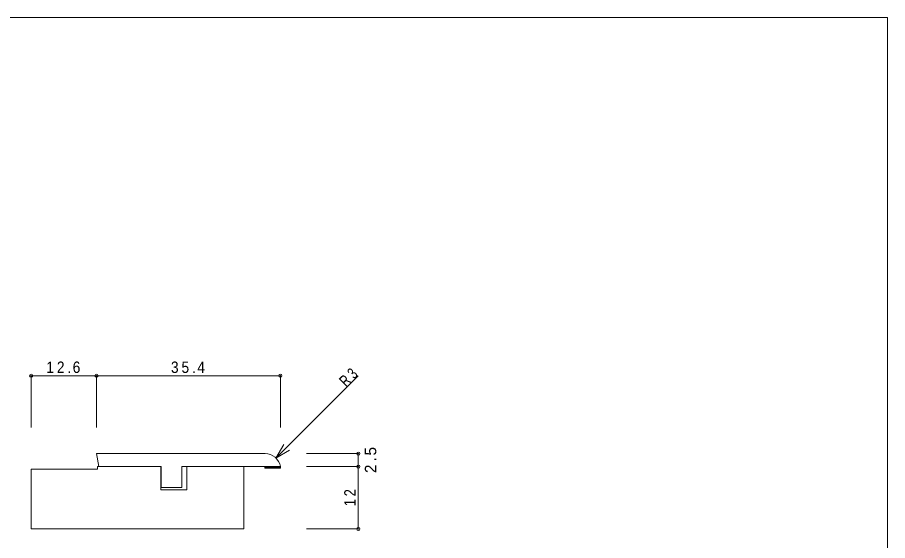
# Model space of a CAD drawing. Units: millimetres on the paper. Extents: x -141 to 141, y -98 to 98.
# Drawn here: x -26.7 to 141, y -3.2 to 97.5 of the extents above; entities that cross this region are included whole.
import ezdxf

# ---------------------------------------------------------------- set-up
doc = ezdxf.new("R2010")
doc.units = ezdxf.units.MM
doc.header["$PDMODE"] = 32
doc.header["$PDSIZE"] = 0.6
for name, color, linetype, lineweight in [('0-0_ＫＢ製品', 2, 'Continuous', 9), ('0-2_ハッチ', 7, 'Continuous', 9), ('0-3_寸法', 4, 'Continuous', 9), ('0-4_引出線字', 4, 'Continuous', 9), ('0-8_他製品', 7, 'Continuous', 9), ('0-A_ベース', 3, 'Continuous', 9), ('F-0_図面枠', 5, 'Continuous', 9)]:
    doc.layers.add(name, color=color, linetype=linetype, lineweight=lineweight)
doc.layers.add('0-5_文字', color=7, linetype='Continuous')
doc.styles.add('HGｺﾞｼｯｸM', font='')
doc.styles.get('HGｺﾞｼｯｸM').set_extended_font_data('HGｺﾞｼｯｸM')

msp = doc.modelspace()

# ---------------------------------------------------------------- linework, layer by layer
at = {"layer": '0-0_ＫＢ製品'}
for p, q in [((21.055, 13.5), (-11.409, 13.5)), ((-11.409, 13.5), (-10.992, 11)), ((-10.992, 11), (1.009, 11)), ((1.009, 7), (1.009, 11)), ((24.009, 11), (5.009, 11)), ((5.009, 7), (5.009, 11)), ((5.009, 7), (1.009, 7))]:
    msp.add_line(p, q, dxfattribs=at)
msp.add_arc((21.051, 10.5), 3, 9.59386, 89.92584, dxfattribs=at)
at = {"layer": '0-2_ハッチ'}
for p, q in [((21.009, 10.737), (21.272, 11)), ((21.255, 10.7), (21.555, 11)), ((21.537, 10.7), (21.837, 11)), ((21.82, 10.7), (22.12, 11)), ((22.103, 10.7), (22.403, 11)), ((22.386, 10.7), (22.686, 11)), ((22.669, 10.7), (22.969, 11)), ((22.952, 10.7), (23.252, 11)), ((23.234, 10.7), (23.534, 11)), ((23.517, 10.7), (23.817, 11)), ((23.8, 10.7), (24.009, 10.909))]:
    msp.add_line(p, q, dxfattribs=at)
at = {"layer": '0-3_寸法'}
for p, q in [((-24.009, 28.5), (-11.409, 28.5)), ((-24.009, 28.5), (-24.009, 18.5)), ((-11.409, 28.5), (-11.409, 18.5)), ((-11.409, 28.5), (24.009, 28.5)), ((24.009, 28.5), (24.009, 18.5)), ((39.009, 13.5), (29.009, 13.5)), ((39.009, 13.5), (39.009, 11)), ((39.009, 11), (29.009, 11)), ((39.009, 11), (39.009, -1)), ((39.009, -1), (29.009, -1))]:
    msp.add_line(p, q, dxfattribs=at)
for p in [(-24.009, 28.5), (-11.409, 28.5), (24.009, 28.5), (39.009, 13.5), (39.009, 11), (39.009, -1)]:
    msp.add_point(p, dxfattribs=at)
at = {"layer": '0-4_引出線字'}
for q in [(39.009, 28.5), (24.651, 15.24), (25.749, 14.142)]:
    msp.add_line((23.151, 12.642), q, dxfattribs=at)
at = {"layer": '0-8_他製品'}
for p, q in [((21.009, 10.7), (21.009, 11)), ((24.009, 10.7), (21.009, 10.7)), ((24.009, 10.7), (24.009, 11))]:
    msp.add_line(p, q, dxfattribs=at)
at = {"layer": '0-A_ベース'}
for p, q in [((-24.009, 10.5), (-11.2, 10.5)), ((0.991, 11), (-11.2, 11)), ((-11.2, 11), (-11.2, 10.5)), ((0.991, 11), (0.991, 6.5))]:
    msp.add_line(p, q, dxfattribs=at)
for points in [[(16.991, -1), (-24.009, -1), (-24.009, 10.5)], [(0.991, 6.5), (5.991, 6.5), (5.991, 11)], [(16.991, -1), (16.991, 11), (5.991, 11)]]:
    msp.add_lwpolyline(points, dxfattribs=at)
at = {"layer": 'F-0_図面枠'}
for p, q in [((-141, 97.5), (141, 97.5)), ((141, 97.5), (141, -97.5))]:
    msp.add_line(p, q, dxfattribs=at)

# ---------------------------------------------------------------- texts
at = {"layer": '0-3_寸法', "color": 7, "char_height": 2.199, "attachment_point": 7, "style": 'HGｺﾞｼｯｸM'}
for s, insert in [('\\T1.38;\\W0.9;12.6', (-21.084, 29)), ('\\T1.38;\\W0.9;35.4', (2.925, 29))]:
    msp.add_mtext(s, dxfattribs=dict(at, insert=insert))
at = {"layer": '0-3_寸法', "color": 7, "char_height": 2.199, "attachment_point": 7, "rotation": 90, "style": 'HGｺﾞｼｯｸM'}
for s, insert in [('\\T1.38;2.5', (42.509, 9.75)), ('\\T1.36;\\W0.85;12', (38.509, 3.375))]:
    msp.add_mtext(s, dxfattribs=dict(at, insert=insert))
at = {"layer": '0-5_文字', "insert": (36.711, 26.202), "char_height": 2.199, "attachment_point": 7, "rotation": 45, "style": 'HGｺﾞｼｯｸM'}
msp.add_mtext('\\T1.36;\\W0.75;R3', dxfattribs=at)

doc.saveas('drawing.dxf')
